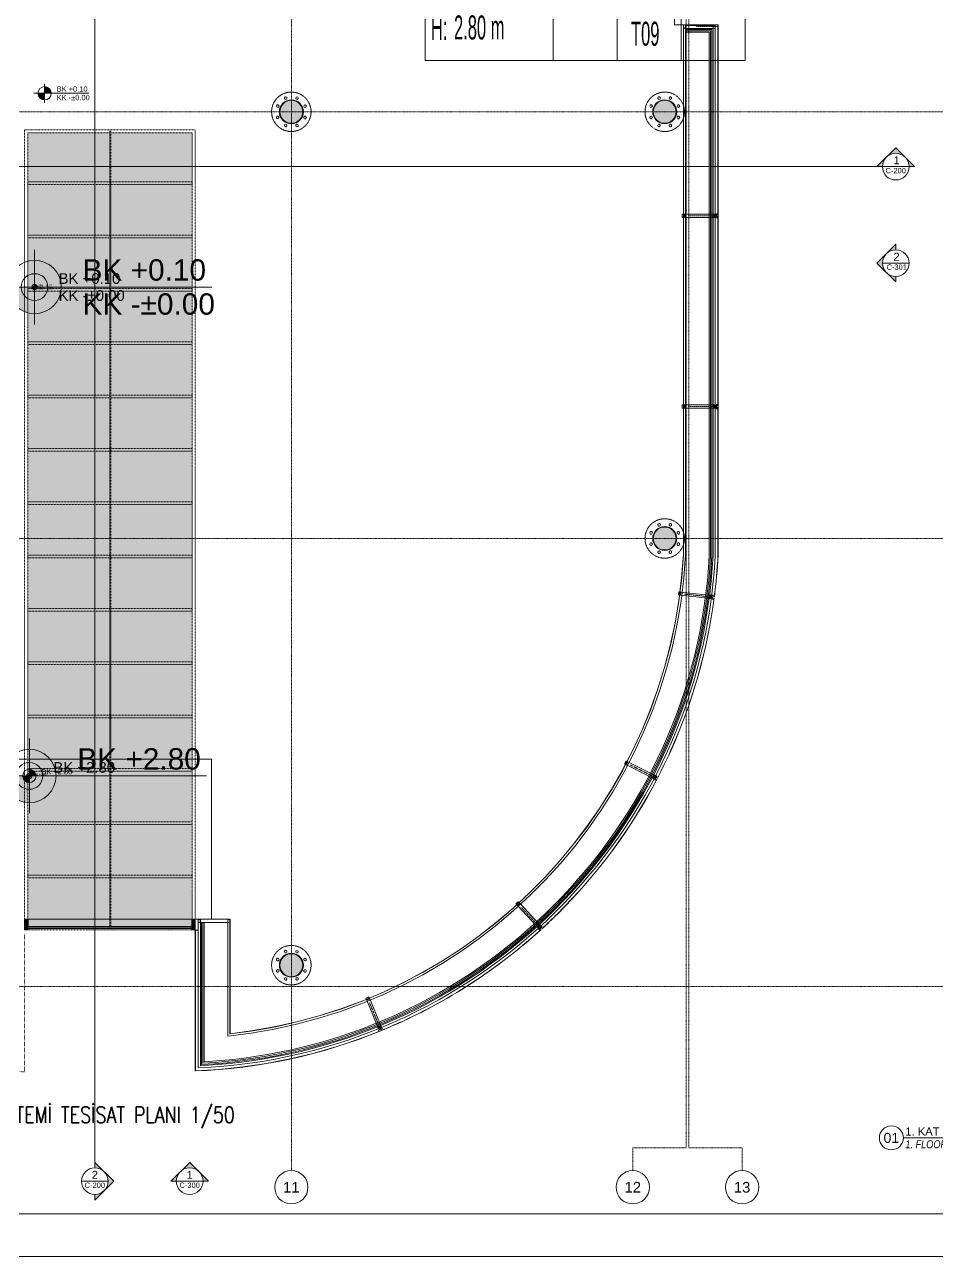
# Model space of a CAD drawing. Extents: x -9058 to 11890, y 0 to 6516.
# Drawn here: x 8615 to 10326, y 0 to 2309 of the extents above; entities that cross this region are included whole.
import ezdxf
from ezdxf.enums import TextEntityAlignment as Align

# ---------------------------------------------------------------- set-up
doc = ezdxf.new("R2010")
doc.units = 0
doc.header["$MEASUREMENT"] = 0
for name, pattern in [('DASHDOT', [1, 0.5, -0.25, 0, -0.25]), ('DOT2', [0.125, 0, -0.125]), ('HIDDEN', [0.375, 0.25, -0.125])]:
    doc.linetypes.add(name, pattern=pattern)
doc.layers.get('0').update_dxf_attribs({"color": 9, "lineweight": 9})
for name, color, linetype, lineweight in [('03S', 255, 'Continuous', 9), ('06C', 9, 'Continuous', 9), ('06D', 9, 'Continuous', 9), ('09', 9, 'Continuous', 9), ('10', 9, 'Continuous', 9), ('12', 9, 'Continuous', 9), ('14', 9, 'Continuous', 9), ('15', 9, 'Continuous', 9), ('20', 9, 'DOT2', 9), ('21', 9, 'Continuous', 9), ('21 @ 1 (1)', 9, 'Continuous', 9), ('21 @ 10 (1)', 9, 'Continuous', 9), ('21 @ 10 (2)', 9, 'Continuous', 9), ('21 @ 2 (1)', 9, 'Continuous', 9), ('21 @ 20', 9, 'Continuous', 9), ('21 @ 5 (1)', 9, 'Continuous', 9), ('21 @ 5 (2)', 9, 'Continuous', 9), ('21_mahal200', 9, 'Continuous', 9), ('21_mahal200 @ 1', 9, 'Continuous', 9), ('21_mahal200 @ 10 (1)', 9, 'Continuous', 9), ('21_mahal200 @ 10 (2)', 9, 'Continuous', 9), ('21_mahal200 @ 2', 9, 'Continuous', 9), ('21_mahal200 @ 20', 9, 'Continuous', 9), ('21_mahal200 @ 5 (1)', 9, 'Continuous', 9), ('21_mahal200 @ 5 (2)', 9, 'Continuous', 9), ('24', 9, 'DASHDOT', 9), ('30H-Mimari', 9, 'DOT2', 9), ('33', 9, 'BATTING', 9), ('40A', 9, 'Continuous', 9), ('E-YAZI', 7, 'Continuous', 30)]:
    doc.layers.add(name, color=color, linetype=linetype, lineweight=lineweight)
doc.styles.add('$0$Arial', font='arial.ttf', dxfattribs={"height": 2.5})
doc.styles.add('$1$Arial', font='arial.ttf', dxfattribs={"height": 2.5})
doc.styles.add('Arial', font='arial.ttf', dxfattribs={"height": 2.5})
doc.styles.add('E-YAZI', font='txttw.shx')
doc.styles.add('MuuM_TEXT-ITALIC', font='ARIALNI.TTF')
doc.styles.add('MuuM_TEXT-STANDART', font='ARIALN.TTF')
doc.linetypes.add('BATTING', pattern='A,0.0001,-0.1,[134,ltypeshp.shx,S=0.1,R=0,X=-0.1,Y=0],-0.2,[134,ltypeshp.shx,S=0.1,R=180,X=0.1,Y=0],-0.1', length=0.4001)

# ---------------------------------------------------------------- blocks, each defined once
blk = doc.blocks.new('p-prs-kolon-02')
h = blk.add_hatch(color=255)
h.dxf.hatch_style = 1
edge = h.paths.add_edge_path()
edge.add_arc((0, 0), 22.5, 0, 360)
for radius in [22.5, 21.5]:
    blk.add_circle((0, 0), radius)
at = {"layer": '20', "linetype": 'HIDDEN'}
for points in [[(-12.5, 27.5), (-9.9, 28.1), (-8.1, 26.3), (-8.8, 23.8), (-11.3, 23.1), (-13.1, 25), (-12.5, 27.5)], [(10.6, 28.2), (12.9, 26.9), (12.9, 24.3), (10.6, 23), (8.4, 24.3), (8.4, 26.9), (10.6, 28.2)], [(-28.2, 10.6), (-26.9, 12.9), (-24.3, 12.9), (-23, 10.6), (-24.3, 8.4), (-26.9, 8.4), (-28.2, 10.6)], [(27.5, 12.5), (28.1, 9.9), (26.3, 8.1), (23.8, 8.8), (23.1, 11.3), (25, 13.1), (27.5, 12.5)], [(-27.5, -12.5), (-28.1, -9.9), (-26.3, -8.1), (-23.8, -8.8), (-23.1, -11.3), (-25, -13.1), (-27.5, -12.5)], [(-10.6, -28.2), (-12.9, -26.9), (-12.9, -24.3), (-10.6, -23), (-8.4, -24.3), (-8.4, -26.9), (-10.6, -28.2)], [(28.2, -10.6), (26.9, -12.9), (24.3, -12.9), (23, -10.6), (24.3, -8.4), (26.9, -8.4), (28.2, -10.6)], [(12.5, -27.5), (9.9, -28.1), (8.1, -26.3), (8.8, -23.8), (11.3, -23.1), (13.1, -25), (12.5, -27.5)]]:
    blk.add_lwpolyline(points, dxfattribs=at)
blk.add_circle((0, 0), 37, dxfattribs=at)
blk = doc.blocks.new('$0$0_aks')
at = {"linetype": 'Continuous'}
blk.add_circle((0, 0), 3.12, dxfattribs=at)
at = {"style": '$1$Arial'}
blk.add_attdef('AKS', text='', height=2.5, dxfattribs=at).set_placement((0, 0), align=Align.MIDDLE_CENTER)
blk = doc.blocks.new('0_drawinglabel')
blk.add_lwpolyline([(3, 0), (46.46, 0)])
blk.add_circle((0, 0), 3)
at = {"style": 'Arial'}
blk.add_attdef('CIZIMNO', text='', height=2.5, dxfattribs=at).set_placement((0, 0), align=Align.MIDDLE)
blk.add_attdef('CIZIMADI', text='', height=2, dxfattribs=at).set_placement((3.5, 0), align=Align.BOTTOM_LEFT)
blk.add_attdef('OLCEK', text='', height=2, dxfattribs=at).set_placement((46.46, 0), align=Align.BOTTOM_RIGHT)
at = {"style": 'MuuM_TEXT-ITALIC'}
blk.add_attdef('DRAWINGNAME', text='', height=2, dxfattribs=at).set_placement((3.5, -0.59), align=Align.TOP_LEFT)
blk.add_attdef('SCALE', text='', height=2, dxfattribs=at).set_placement((46.46, -0.59), align=Align.TOP_RIGHT)
blk = doc.blocks.new('$0$0_exteriorelevation2')
h = blk.add_hatch(color=256)
edge = h.paths.add_edge_path()
edge.add_arc((0, 0), 5, 45, 90)
edge.add_line((0, 5), (0, 7.07))
edge.add_line((0, 7.07), (3.54, 3.54))
edge = h.paths.add_edge_path()
edge.add_line((0, -5), (0, -7.07))
edge.add_line((0, -7.07), (3.54, -3.54))
edge.add_arc((0, 0), 5, 270, 315, ccw=False)
h.paths.add_polyline_path([(3.79, 3.28), (7.07, 0), (3.54, -3.54), (3.77, -3.29), (3.92, -3.11), (4.03, -2.96), (4.19, -2.73), (4.41, -2.36), (4.51, -2.15), (4.59, -1.99), (4.66, -1.81), (4.75, -1.55), (4.83, -1.3), (4.89, -1.03), (4.93, -0.84), (4.97, -0.5), (5, -0.18), (5, 0.07), (4.99, 0.36), (4.96, 0.6), (4.91, 0.94), (4.86, 1.16), (4.82, 1.32), (4.77, 1.51), (4.69, 1.75), (4.58, 2), (4.47, 2.25), (4.36, 2.45), (4.26, 2.62), (4.13, 2.82), (3.97, 3.03), (3.84, 3.2), (3.69, 3.37), (3.55, 3.52)])
for points in [[(0, -7.07), (7.07, 0), (0, 7.07), (0, 5)], [(0, -7.07), (7.07, 0), (0, 7.07), (0, 5)], [(-5, 0), (5, 0)], [(0, -5), (0, -7.07)], [(0, -5), (0, -7.07)]]:
    blk.add_lwpolyline(points)
blk.add_circle((0, 0), 5)
at = {"style": '$0$Arial'}
blk.add_attdef('KESITADI', text='', height=3, dxfattribs=at).set_placement((0, 0), align=Align.BOTTOM_CENTER)
blk.add_attdef('PAFTAADI', text='', height=2, dxfattribs=at).set_placement((0, -0.5), align=Align.TOP_CENTER)
blk = doc.blocks.new('0a_elevationtarget-p')
h = blk.add_hatch(color=256)
h.paths.add_polyline_path([(2.5, 0, 0.414214), (0, 2.5), (0, 0)])
h.paths.add_polyline_path([(0, 0), (-2.5, 0, 0.414214), (0, -2.5)])
blk.add_line((0, -3.5), (0, 3.5))
blk.add_lwpolyline([(16.6, 0), (-4, 0)])
blk.add_circle((0, 0), 2.5)
at = {"layer": '40A'}
blk.add_lwpolyline([(-2.5, 0), (2.5, 0)], dxfattribs=at)
at = {"style": 'Arial'}
blk.add_attdef('BITMISKOT', text='', height=2, dxfattribs=at).set_placement((4.5, 0), align=Align.BOTTOM_LEFT)
blk.add_attdef('KABAKOT', text='', height=2, dxfattribs=at).set_placement((4.5, -0.59), align=Align.TOP_LEFT)
blk = doc.blocks.new('*U1278')
at = {"layer": '21 @ 1 (1)'}
ref = blk.add_blockref('0a_elevationtarget-p', (8623.9, 900.7), dxfattribs=at)
ref.add_attrib('BITMISKOT', 'BK +2.80', dxfattribs={"layer": '0', "height": 2, "style": 'Arial'}).set_placement((8628.4, 900.7), align=Align.BOTTOM_LEFT)
at = {"layer": '21 @ 10 (1)'}
ref = blk.add_blockref('0a_elevationtarget-p', (8623.9, 900.7), dxfattribs=dict(at, xscale=10, yscale=10, zscale=10))
ref.add_attrib('BITMISKOT', 'BK +2.80', dxfattribs={"layer": '0', "height": 20, "style": 'Arial'}).set_placement((8668.9, 900.7), align=Align.BOTTOM_LEFT)
at = {"layer": '21 @ 10 (2)'}
ref = blk.add_blockref('0a_elevationtarget-p', (8623.9, 900.7), dxfattribs=dict(at, xscale=10, yscale=10, zscale=10))
ref.add_attrib('BITMISKOT', 'BK +2.80', dxfattribs={"layer": '0', "height": 20, "style": 'Arial'}).set_placement((8668.9, 900.7), align=Align.BOTTOM_LEFT)
at = {"layer": '21 @ 2 (1)'}
ref = blk.add_blockref('0a_elevationtarget-p', (8623.9, 900.7), dxfattribs=dict(at, xscale=2, yscale=2, zscale=2))
ref.add_attrib('BITMISKOT', 'BK +2.80', dxfattribs={"layer": '0', "height": 4, "style": 'Arial'}).set_placement((8632.9, 900.7), align=Align.BOTTOM_LEFT)
at = {"layer": '21 @ 20'}
ref = blk.add_blockref('0a_elevationtarget-p', (8623.9, 900.7), dxfattribs=dict(at, xscale=20, yscale=20, zscale=20))
ref.add_attrib('BITMISKOT', 'BK +2.80', dxfattribs={"layer": '0', "height": 40, "style": 'Arial'}).set_placement((8713.9, 900.7), align=Align.BOTTOM_LEFT)
at = {"layer": '21 @ 5 (1)'}
ref = blk.add_blockref('0a_elevationtarget-p', (8623.9, 900.7), dxfattribs=dict(at, xscale=5, yscale=5, zscale=5))
ref.add_attrib('BITMISKOT', 'BK +2.80', dxfattribs={"layer": '0', "height": 10, "style": 'Arial'}).set_placement((8646.4, 900.7), align=Align.BOTTOM_LEFT)
at = {"layer": '21 @ 5 (2)'}
ref = blk.add_blockref('0a_elevationtarget-p', (8623.9, 900.7), dxfattribs=dict(at, xscale=5, yscale=5, zscale=5))
ref.add_attrib('BITMISKOT', 'BK +2.80', dxfattribs={"layer": '0', "height": 10, "style": 'Arial'}).set_placement((8646.4, 900.7), align=Align.BOTTOM_LEFT)
blk = doc.blocks.new('p-dog-profil_kapali')
at = {"layer": '03S'}
h = blk.add_hatch(color=256, dxfattribs=at)
h.dxf.hatch_style = 1
h.paths.add_polyline_path([(-3.2, 0), (3.2, 0), (3.2, -13.5), (2.2, -13.5), (2.2, -10.5), (1.5, -10.5), (0.5, -11.5), (0.5, -13.5), (1, -13.5), (1, -14.5), (3, -14.5), (3, -16.5), (1, -16.5), (1, -18.5), (1.8, -18.5), (1.8, -17.5), (3.2, -17.5), (3.2, -20), (-3.2, -20), (-3.2, -17.5), (-1.8, -17.5), (-1.8, -18.5), (-1, -18.5), (-1, -16.5), (-3, -16.5), (-3, -14.5), (-1, -14.5), (-1, -13.5), (-0.5, -13.5), (-0.5, -11.5), (-1.5, -10.5), (-2.3, -10.5), (-2.3, -13.5), (-3.2, -13.5)])
for p in [(3, -15.2), (3, -15.8)]:
    blk.add_point(p)
at = {"layer": '10'}
for points in [[(3.2, -10.5), (-3.2, -10.5), (-3.2, 0), (3.2, 0)], [(3.2, -20), (-3.2, -20), (-3.2, -18.5), (3.2, -18.5)], [(-1, -13.5), (1, -13.5), (1, -18.5), (-1, -18.5)]]:
    blk.add_lwpolyline(points, close=True, dxfattribs=at)
for points in [[(-3.3, -10.5), (-2.3, -10.5), (-2.3, -13.5), (-3.2, -13.5)], [(-3.2, -8), (-3.2, -8), (-1.8, -8), (-1.8, -10.5)], [(-3.2, -10.5), (-3.2, -10.5), (3.2, -10.5)], [(-3.2, -13.5), (-3.2, -10.5)], [(-3.2, -18.5), (-3.2, -17.5), (-1.8, -17.5), (-1.8, -18.5)], [(-1, -14.5), (-1, -14.5), (-3, -14.5), (-3, -16.5), (-1, -16.5)], [(1.8, -10), (-1.8, -10)], [(-0.5, -17.5), (-0.5, -17.5), (-0.5, -11.5), (-1.5, -10.5), (-1.5, -10.5)], [(1, -18.5), (1, -17.5), (-1, -17.5), (-1, -18.5)], [(1.5, -10.5), (1.5, -10.5), (0.5, -11.5), (0.5, -17.5)], [(1, -14.5), (1, -14.5), (3, -14.5), (3, -16.5), (1, -16.5)], [(3.2, -8), (3.2, -8), (1.8, -8), (1.8, -10.5)], [(1.8, -18.5), (1.8, -17.5), (3.2, -17.5), (3.2, -18.5)], [(3.2, -10.5), (2.2, -10.5), (2.2, -13.5), (3.2, -13.5), (3.2, -10.5)]]:
    blk.add_lwpolyline(points, dxfattribs=at)
blk = doc.blocks.new('PR')
at = {"layer": '10'}
blk.add_hatch(color=256, dxfattribs=at).paths.add_polyline_path([(9909.7, 1968.8), (9910.1, 1968.8), (9910.1, 1971.3), (9909.7, 1971.3)])
at = {"layer": '06D'}
for points in [[(9905.6, 1973.4), (9854.3, 1973.4)], [(9905.6, 1967.4), (9854.3, 1967.4)]]:
    blk.add_lwpolyline(points, dxfattribs=at)
at = {"layer": '10'}
for points in [[(9854.3, 1973.4), (9850.3, 1973.4), (9850.3, 1967.4), (9854.3, 1967.4), (9854.3, 1973.4)], [(9854.3, 1973.4), (9850.3, 1973.4), (9850.3, 1967.4), (9854.3, 1967.4), (9854.3, 1973.4)], [(9909.6, 1973.4), (9905.6, 1973.4), (9905.6, 1967.4), (9909.6, 1967.4), (9909.6, 1973.4)], [(9909.6, 1973.4), (9905.6, 1973.4), (9905.6, 1967.4), (9909.6, 1967.4), (9909.6, 1973.4)], [(9907.8, 1967.1), (9909.8, 1967.1), (9909.8, 1973.6), (9911.7, 1973.6)], [(9911.7, 1967.1), (9909.8, 1967.1), (9909.8, 1973.6), (9907.8, 1973.6)], [(9913.9, 1973.3), (9910.2, 1973.3), (9910.2, 1967.4), (9913.9, 1967.4)], [(9913.9, 1967.4), (9910.2, 1967.4), (9910.2, 1973.3), (9913.9, 1973.3)], [(9914.9, 1974.7), (9914.9, 1971.3), (9912.3, 1971.3), (9912.3, 1971.1), (9915.1, 1971.1), (9915.1, 1974.7)], [(9915.1, 1965.8), (9915.1, 1969.7), (9912.3, 1969.7), (9912.3, 1969.5), (9914.9, 1969.5), (9914.9, 1965.8)]]:
    blk.add_lwpolyline(points, dxfattribs=at)
for points in [[(9854.1, 1973.2), (9850.5, 1973.2), (9850.5, 1967.6), (9854.1, 1967.6)], [(9854.1, 1973.2), (9850.5, 1973.2), (9850.5, 1967.6), (9854.1, 1967.6)], [(9909.4, 1973.2), (9905.8, 1973.2), (9905.8, 1967.6), (9909.4, 1967.6)], [(9909.4, 1973.2), (9905.8, 1973.2), (9905.8, 1967.6), (9909.4, 1967.6)], [(9909.7, 1968.8), (9910.1, 1968.8), (9910.1, 1971.3), (9909.7, 1971.3)]]:
    blk.add_lwpolyline(points, close=True, dxfattribs=at)
at = {"layer": '20', "linetype": 'HIDDEN', "ltscale": 2}
blk.add_lwpolyline([(9915.1, 1970.4), (9861.3, 1970.4)], dxfattribs=at)
blk = doc.blocks.new('0_exteriorelevation1')
h = blk.add_hatch(color=256)
h.paths.add_polyline_path([(7.07, 0), (0, 7.07), (-7.07, 0)])
h.paths.add_polyline_path([(5, 0, 1), (-5, 0)], flags=17)
blk.add_lwpolyline([(7.07, 0), (0, 7.07), (-7.07, 0), (7.07, 0)])
blk.add_lwpolyline([(7.07, 0), (0, 7.07), (-7.07, 0), (7.07, 0)])
blk.add_circle((0, 0), 5)
at = {"style": 'Arial'}
blk.add_attdef('KESITADI', text='', height=3, dxfattribs=at).set_placement((0, 0), align=Align.BOTTOM_CENTER)
blk.add_attdef('PAFTAADI', text='', height=2, dxfattribs=at).set_placement((0, -0.5), align=Align.TOP_CENTER)
blk = doc.blocks.new('0_exteriorelevation2')
h = blk.add_hatch(color=256)
edge = h.paths.add_edge_path()
edge.add_arc((0, 0), 5, 45, 90)
edge.add_line((0, 5), (0, 7.07))
edge.add_line((0, 7.07), (3.54, 3.54))
edge = h.paths.add_edge_path()
edge.add_line((0, -5), (0, -7.07))
edge.add_line((0, -7.07), (3.54, -3.54))
edge.add_arc((0, 0), 5, 270, 315, ccw=False)
h.paths.add_polyline_path([(3.79, 3.28), (7.07, 0), (3.54, -3.54), (3.77, -3.29), (3.92, -3.11), (4.03, -2.96), (4.19, -2.73), (4.41, -2.36), (4.51, -2.15), (4.59, -1.99), (4.66, -1.81), (4.75, -1.55), (4.83, -1.3), (4.89, -1.03), (4.93, -0.84), (4.97, -0.5), (5, -0.18), (5, 0.07), (4.99, 0.36), (4.96, 0.6), (4.91, 0.94), (4.86, 1.16), (4.82, 1.32), (4.77, 1.51), (4.69, 1.75), (4.58, 2), (4.47, 2.25), (4.36, 2.45), (4.26, 2.62), (4.13, 2.82), (3.97, 3.03), (3.84, 3.2), (3.69, 3.37), (3.55, 3.52)])
for points in [[(0, -7.07), (7.07, 0), (0, 7.07), (0, 5)], [(0, -7.07), (7.07, 0), (0, 7.07), (0, 5)], [(-5, 0), (5, 0)], [(0, -5), (0, -7.07)], [(0, -5), (0, -7.07)]]:
    blk.add_lwpolyline(points)
blk.add_circle((0, 0), 5)
at = {"style": 'Arial'}
blk.add_attdef('KESITADI', text='', height=3, dxfattribs=at).set_placement((0, 0), align=Align.BOTTOM_CENTER)
blk.add_attdef('PAFTAADI', text='', height=2, dxfattribs=at).set_placement((0, -0.5), align=Align.TOP_CENTER)
blk = doc.blocks.new('*U1280')
at = {"layer": '21 @ 1 (1)'}
blk.add_blockref('0a_elevationtarget-p', (8633.7, 1817.3), dxfattribs=at).add_auto_attribs({'BITMISKOT': 'BK +0.10', 'KABAKOT': 'KK -%%p0.00'})
at = {"layer": '21 @ 10 (1)', "xscale": 10, "yscale": 10, "zscale": 10}
blk.add_blockref('0a_elevationtarget-p', (8633.7, 1817.3), dxfattribs=at).add_auto_attribs({'BITMISKOT': 'BK +0.10', 'KABAKOT': 'KK -%%p0.00'})
at = {"layer": '21 @ 10 (2)', "xscale": 10, "yscale": 10, "zscale": 10}
blk.add_blockref('0a_elevationtarget-p', (8633.7, 1817.3), dxfattribs=at).add_auto_attribs({'BITMISKOT': 'BK +0.10', 'KABAKOT': 'KK -%%p0.00'})
at = {"layer": '21 @ 2 (1)', "xscale": 2, "yscale": 2, "zscale": 2}
blk.add_blockref('0a_elevationtarget-p', (8633.7, 1817.3), dxfattribs=at).add_auto_attribs({'BITMISKOT': 'BK +0.10', 'KABAKOT': 'KK -%%p0.00'})
at = {"layer": '21 @ 20', "xscale": 20, "yscale": 20, "zscale": 20}
blk.add_blockref('0a_elevationtarget-p', (8633.7, 1817.3), dxfattribs=at).add_auto_attribs({'BITMISKOT': 'BK +0.10', 'KABAKOT': 'KK -%%p0.00'})
at = {"layer": '21 @ 5 (1)', "xscale": 5, "yscale": 5, "zscale": 5}
blk.add_blockref('0a_elevationtarget-p', (8652.6, 2180.6), dxfattribs=at).add_auto_attribs({'BITMISKOT': 'BK +0.10', 'KABAKOT': 'KK -%%p0.00'})
at = {"layer": '21 @ 5 (2)', "xscale": 5, "yscale": 5, "zscale": 5}
blk.add_blockref('0a_elevationtarget-p', (8652.6, 2180.6), dxfattribs=at).add_auto_attribs({'BITMISKOT': 'BK +0.10', 'KABAKOT': 'KK -%%p0.00'})
blk = doc.blocks.new('0_buildingsection')
h = blk.add_hatch(color=256)
h.paths.add_polyline_path([(7.07, 0), (0, 7.07), (-7.07, 0)])
h.paths.add_polyline_path([(5, 0, 1), (-5, 0)], flags=16)
for points in [[(7.07, 0), (0, 7.07), (-7.07, 0), (25, 0)], [(7.07, 0), (0, 7.07), (-7.07, 0), (7.07, 0)]]:
    blk.add_lwpolyline(points)
blk.add_circle((0, 0), 5)
at = {"style": 'Arial'}
blk.add_attdef('KESITADI', text='', height=3, dxfattribs=at).set_placement((0, 0), align=Align.BOTTOM_CENTER)
blk.add_attdef('PAFTAADI', text='', height=2, dxfattribs=at).set_placement((0, -0.5), align=Align.TOP_CENTER)
blk = doc.blocks.new('p-cam ısıklık')
at = {"layer": '09'}
h = blk.add_hatch(dxfattribs=at)
h.set_pattern_fill('DOTS', color=256, scale=5)
h.set_pattern_definition([(0, (-3005.0576, -612.123), (3.96875, 7.9375), [0, -7.9375])])
h.paths.add_polyline_path([(-6, 6), (-6, 1494), (-314, 1494), (-314, 6)])
for points in [[(-320, 0), (-320, 1500), (0, 1500), (0, 0)], [(-314, 6), (-314, 1494), (-6, 1494), (-6, 6)], [(-6, 1397.5), (-314, 1397.5), (-314, 1402.5), (-6, 1402.5)], [(-6, 1297.5), (-314, 1297.5), (-314, 1302.5), (-6, 1302.5)], [(-6, 1197.5), (-314, 1197.5), (-314, 1202.5), (-6, 1202.5)], [(-6, 1097.5), (-314, 1097.5), (-314, 1102.5), (-6, 1102.5)], [(-6, 997.5), (-314, 997.5), (-314, 1002.5), (-6, 1002.5)], [(-6, 897.5), (-314, 897.5), (-314, 902.5), (-6, 902.5)], [(-6, 797.5), (-314, 797.5), (-314, 802.5), (-6, 802.5)], [(-6, 697.5), (-314, 697.5), (-314, 702.5), (-6, 702.5)], [(-6, 597.5), (-314, 597.5), (-314, 602.5), (-6, 602.5)], [(-6, 497.5), (-314, 497.5), (-314, 502.5), (-6, 502.5)], [(-6, 397.5), (-314, 397.5), (-314, 402.5), (-6, 402.5)], [(-6, 297.5), (-314, 297.5), (-314, 302.5), (-6, 302.5)], [(-6, 197.5), (-314, 197.5), (-314, 202.5), (-6, 202.5)], [(-6, 97.5), (-314, 97.5), (-314, 102.5), (-6, 102.5)]]:
    blk.add_lwpolyline(points, close=True)
for points in [[(-160.1, 6), (-160.3, 1498.5)], [(-158.1, 6), (-158.3, 1498.5)]]:
    blk.add_lwpolyline(points)
blk = doc.blocks.new('0a_roomno2')
blk.add_lwpolyline([(30, -16), (0, -16), (0, 0), (30, 0)], close=True)
for points in [[(0, 0), (30, 0)], [(0, -5), (30, -5)], [(12, -5), (12, -16)], [(18, -5), (18, -16)], [(24, -5), (24, -16)], [(12, -10.5), (0, -10.5)]]:
    blk.add_lwpolyline(points)
at = {"layer": '40A'}
blk.add_lwpolyline([(0, 0), (30, 0)], dxfattribs=at)
at = {"style": 'MuuM_TEXT-STANDART', "width": 0.6}
blk.add_text('H:', height=2.25, dxfattribs=at).set_placement((0.53, -12.96), align=Align.MIDDLE_LEFT)
at = {"style": 'Arial'}
blk.add_attdef('ODANO', (0, 1.51), '', height=3, dxfattribs=at)
blk.add_attdef('MEKANADI', text='', height=3, dxfattribs=at).set_placement((0.53, -4.75), align=Align.BOTTOM_LEFT)
at = {"style": 'MuuM_TEXT-STANDART'}
blk.add_attdef('M2', text='', height=2.25, dxfattribs=at).set_placement((1.32, -7.8), align=Align.MIDDLE_LEFT)
at = {"style": 'MuuM_TEXT-STANDART', "width": 0.6}
for tag, p in [('YER01', (15, -7)), ('TAVAN01', (20.63, -7)), ('DUVAR01', (26.25, -7)), ('YER02', (15, -10.38)), ('TAVAN02', (20.63, -10.38)), ('DUVAR02', (26.25, -10.38)), ('YER03', (15, -13.75)), ('TAVAN03', (20.63, -13.75)), ('DUVAR03', (26.25, -13.75))]:
    blk.add_attdef(tag, text='', height=2.25, dxfattribs=at).set_placement(p, align=Align.MIDDLE_CENTER)
blk.add_attdef('TEMIZTAVANYUKSEKLIGI', text='', height=2.25, dxfattribs=at).set_placement((2.7, -13.16), align=Align.MIDDLE_LEFT)
blk = doc.blocks.new('*U1289')
at = {"layer": '21_mahal200 @ 1'}
ref = blk.add_blockref('0a_roomno2', (9366, 2562.2), dxfattribs=at)
ref.add_attrib('ODANO', ' PRS-1K-09', (9366, 2564), dxfattribs={"layer": '0', "height": 3, "style": 'Arial'})
ref.add_attrib('MEKANADI', 'SAT.MÜD.ODASI', dxfattribs={"layer": '0', "height": 3, "style": 'Arial', "width": 0.8}).set_placement((9366.5, 2557.7), align=Align.BOTTOM_LEFT)
ref.add_attrib('M2', '##### m2', dxfattribs={"layer": '0', "height": 2.25, "style": 'MuuM_TEXT-STANDART', "width": 0.6}).set_placement((9366.5, 2554.9), align=Align.MIDDLE_LEFT)
ref.add_attrib('TEMIZTAVANYUKSEKLIGI', '2.80 m', dxfattribs={"layer": '0', "height": 2.25, "style": 'MuuM_TEXT-STANDART', "width": 0.6}).set_placement((9368.7, 2549.3), align=Align.MIDDLE_LEFT)
ref.add_attrib('YER01', 'Y25', dxfattribs={"layer": '0', "height": 2.25, "style": 'MuuM_TEXT-STANDART', "width": 0.6}).set_placement((9381, 2555.5), align=Align.MIDDLE_CENTER)
ref.add_attrib('TAVAN01', 'T05', dxfattribs={"layer": '0', "height": 2.25, "style": 'MuuM_TEXT-STANDART', "width": 0.6}).set_placement((9386.6, 2555.5), align=Align.MIDDLE_CENTER)
ref.add_attrib('DUVAR01', 'D07', dxfattribs={"layer": '0', "height": 2.25, "style": 'MuuM_TEXT-STANDART', "width": 0.6}).set_placement((9392.2, 2555.5), align=Align.MIDDLE_CENTER)
ref.add_attrib('TAVAN02', 'T07', dxfattribs={"layer": '0', "height": 2.25, "style": 'MuuM_TEXT-STANDART', "width": 0.6}).set_placement((9386.6, 2552.1), align=Align.MIDDLE_CENTER)
ref.add_attrib('TAVAN03', 'T09', dxfattribs={"layer": '0', "height": 2.25, "style": 'MuuM_TEXT-STANDART', "width": 0.6}).set_placement((9386.6, 2548.7), align=Align.MIDDLE_CENTER)
at = {"layer": '21_mahal200 @ 10 (1)'}
ref = blk.add_blockref('0a_roomno2', (9366, 2562.2), dxfattribs=dict(at, xscale=10, yscale=10, zscale=10))
ref.add_attrib('ODANO', ' PRS-1K-09', (9366, 2579.8), dxfattribs={"layer": '0', "height": 30, "style": 'Arial'})
ref.add_attrib('MEKANADI', 'SAT.MÜD.ODASI', dxfattribs={"layer": '0', "height": 30, "style": 'Arial', "width": 0.8}).set_placement((9371.2, 2517.2), align=Align.BOTTOM_LEFT)
ref.add_attrib('M2', '##### m2', dxfattribs={"layer": '0', "height": 22.5, "style": 'MuuM_TEXT-STANDART', "width": 0.6}).set_placement((9371.2, 2489.1), align=Align.MIDDLE_LEFT)
ref.add_attrib('TEMIZTAVANYUKSEKLIGI', '2.80 m', dxfattribs={"layer": '0', "height": 22.5, "style": 'MuuM_TEXT-STANDART', "width": 0.6}).set_placement((9393, 2433.1), align=Align.MIDDLE_LEFT)
ref.add_attrib('YER01', 'Y25', dxfattribs={"layer": '0', "height": 22.5, "style": 'MuuM_TEXT-STANDART', "width": 0.6}).set_placement((9516, 2494.7), align=Align.MIDDLE_CENTER)
ref.add_attrib('TAVAN01', 'T05', dxfattribs={"layer": '0', "height": 22.5, "style": 'MuuM_TEXT-STANDART', "width": 0.6}).set_placement((9572.2, 2494.7), align=Align.MIDDLE_CENTER)
ref.add_attrib('DUVAR01', 'D07', dxfattribs={"layer": '0', "height": 22.5, "style": 'MuuM_TEXT-STANDART', "width": 0.6}).set_placement((9628.5, 2494.7), align=Align.MIDDLE_CENTER)
ref.add_attrib('TAVAN02', 'T07', dxfattribs={"layer": '0', "height": 22.5, "style": 'MuuM_TEXT-STANDART', "width": 0.6}).set_placement((9572.2, 2461), align=Align.MIDDLE_CENTER)
ref.add_attrib('TAVAN03', 'T09', dxfattribs={"layer": '0', "height": 22.5, "style": 'MuuM_TEXT-STANDART', "width": 0.6}).set_placement((9572.2, 2427.2), align=Align.MIDDLE_CENTER)
at = {"layer": '21_mahal200 @ 10 (2)'}
ref = blk.add_blockref('0a_roomno2', (9366, 2562.2), dxfattribs=dict(at, xscale=10, yscale=10, zscale=10))
ref.add_attrib('ODANO', ' PRS-1K-09', (9366, 2579.8), dxfattribs={"layer": '0', "height": 30, "style": 'Arial'})
ref.add_attrib('MEKANADI', 'SAT.MÜD.ODASI', dxfattribs={"layer": '0', "height": 30, "style": 'Arial', "width": 0.8}).set_placement((9371.2, 2517.2), align=Align.BOTTOM_LEFT)
ref.add_attrib('M2', '##### m2', dxfattribs={"layer": '0', "height": 22.5, "style": 'MuuM_TEXT-STANDART', "width": 0.6}).set_placement((9371.2, 2489.1), align=Align.MIDDLE_LEFT)
ref.add_attrib('TEMIZTAVANYUKSEKLIGI', '2.80 m', dxfattribs={"layer": '0', "height": 22.5, "style": 'MuuM_TEXT-STANDART', "width": 0.6}).set_placement((9393, 2433.1), align=Align.MIDDLE_LEFT)
ref.add_attrib('YER01', 'Y25', dxfattribs={"layer": '0', "height": 22.5, "style": 'MuuM_TEXT-STANDART', "width": 0.6}).set_placement((9516, 2494.7), align=Align.MIDDLE_CENTER)
ref.add_attrib('TAVAN01', 'T05', dxfattribs={"layer": '0', "height": 22.5, "style": 'MuuM_TEXT-STANDART', "width": 0.6}).set_placement((9572.2, 2494.7), align=Align.MIDDLE_CENTER)
ref.add_attrib('DUVAR01', 'D07', dxfattribs={"layer": '0', "height": 22.5, "style": 'MuuM_TEXT-STANDART', "width": 0.6}).set_placement((9628.5, 2494.7), align=Align.MIDDLE_CENTER)
ref.add_attrib('TAVAN02', 'T07', dxfattribs={"layer": '0', "height": 22.5, "style": 'MuuM_TEXT-STANDART', "width": 0.6}).set_placement((9572.2, 2461), align=Align.MIDDLE_CENTER)
ref.add_attrib('TAVAN03', 'T09', dxfattribs={"layer": '0', "height": 22.5, "style": 'MuuM_TEXT-STANDART', "width": 0.6}).set_placement((9572.2, 2427.2), align=Align.MIDDLE_CENTER)
at = {"layer": '21_mahal200 @ 2'}
ref = blk.add_blockref('0a_roomno2', (9366, 2562.2), dxfattribs=dict(at, xscale=2, yscale=2, zscale=2))
ref.add_attrib('ODANO', ' PRS-1K-09', (9366, 2565.7), dxfattribs={"layer": '0', "height": 6, "style": 'Arial'})
ref.add_attrib('MEKANADI', 'SAT.MÜD.ODASI', dxfattribs={"layer": '0', "height": 6, "style": 'Arial', "width": 0.8}).set_placement((9367, 2553.2), align=Align.BOTTOM_LEFT)
ref.add_attrib('M2', '##### m2', dxfattribs={"layer": '0', "height": 4.5, "style": 'MuuM_TEXT-STANDART', "width": 0.6}).set_placement((9367, 2547.6), align=Align.MIDDLE_LEFT)
ref.add_attrib('TEMIZTAVANYUKSEKLIGI', '2.80 m', dxfattribs={"layer": '0', "height": 4.5, "style": 'MuuM_TEXT-STANDART', "width": 0.6}).set_placement((9371.4, 2536.4), align=Align.MIDDLE_LEFT)
ref.add_attrib('YER01', 'Y25', dxfattribs={"layer": '0', "height": 4.5, "style": 'MuuM_TEXT-STANDART', "width": 0.6}).set_placement((9396, 2548.7), align=Align.MIDDLE_CENTER)
ref.add_attrib('TAVAN01', 'T05', dxfattribs={"layer": '0', "height": 4.5, "style": 'MuuM_TEXT-STANDART', "width": 0.6}).set_placement((9407.2, 2548.7), align=Align.MIDDLE_CENTER)
ref.add_attrib('DUVAR01', 'D07', dxfattribs={"layer": '0', "height": 4.5, "style": 'MuuM_TEXT-STANDART', "width": 0.6}).set_placement((9418.5, 2548.7), align=Align.MIDDLE_CENTER)
ref.add_attrib('TAVAN02', 'T07', dxfattribs={"layer": '0', "height": 4.5, "style": 'MuuM_TEXT-STANDART', "width": 0.6}).set_placement((9407.2, 2542), align=Align.MIDDLE_CENTER)
ref.add_attrib('TAVAN03', 'T09', dxfattribs={"layer": '0', "height": 4.5, "style": 'MuuM_TEXT-STANDART', "width": 0.6}).set_placement((9407.2, 2535.2), align=Align.MIDDLE_CENTER)
at = {"layer": '21_mahal200 @ 20'}
ref = blk.add_blockref('0a_roomno2', (9366, 2562.2), dxfattribs=dict(at, xscale=20, yscale=20, zscale=20))
ref.add_attrib('ODANO', ' PRS-1K-09', (9366, 2597.3), dxfattribs={"layer": '0', "height": 60, "style": 'Arial'})
ref.add_attrib('MEKANADI', 'SAT.MÜD.ODASI', dxfattribs={"layer": '0', "height": 60, "style": 'Arial', "width": 0.8}).set_placement((9376.5, 2472.2), align=Align.BOTTOM_LEFT)
ref.add_attrib('M2', '##### m2', dxfattribs={"layer": '0', "height": 45, "style": 'MuuM_TEXT-STANDART', "width": 0.6}).set_placement((9376.5, 2416), align=Align.MIDDLE_LEFT)
ref.add_attrib('TEMIZTAVANYUKSEKLIGI', '2.80 m', dxfattribs={"layer": '0', "height": 45, "style": 'MuuM_TEXT-STANDART', "width": 0.6}).set_placement((9420, 2304), align=Align.MIDDLE_LEFT)
ref.add_attrib('YER01', 'Y25', dxfattribs={"layer": '0', "height": 45, "style": 'MuuM_TEXT-STANDART', "width": 0.6}).set_placement((9666, 2427.2), align=Align.MIDDLE_CENTER)
ref.add_attrib('TAVAN01', 'T05', dxfattribs={"layer": '0', "height": 45, "style": 'MuuM_TEXT-STANDART', "width": 0.6}).set_placement((9778.5, 2427.2), align=Align.MIDDLE_CENTER)
ref.add_attrib('DUVAR01', 'D07', dxfattribs={"layer": '0', "height": 45, "style": 'MuuM_TEXT-STANDART', "width": 0.6}).set_placement((9891, 2427.2), align=Align.MIDDLE_CENTER)
ref.add_attrib('TAVAN02', 'T07', dxfattribs={"layer": '0', "height": 45, "style": 'MuuM_TEXT-STANDART', "width": 0.6}).set_placement((9778.5, 2359.7), align=Align.MIDDLE_CENTER)
ref.add_attrib('TAVAN03', 'T09', dxfattribs={"layer": '0', "height": 45, "style": 'MuuM_TEXT-STANDART', "width": 0.6}).set_placement((9778.5, 2292.2), align=Align.MIDDLE_CENTER)
at = {"layer": '21_mahal200 @ 5 (1)'}
ref = blk.add_blockref('0a_roomno2', (9366, 2562.2), dxfattribs=dict(at, xscale=5, yscale=5, zscale=5))
ref.add_attrib('ODANO', ' PRS-1K-09', (9366, 2571), dxfattribs={"layer": '0', "height": 15, "style": 'Arial'})
ref.add_attrib('MEKANADI', 'SAT.MÜD.ODASI', dxfattribs={"layer": '0', "height": 15, "style": 'Arial', "width": 0.8}).set_placement((9368.6, 2539.7), align=Align.BOTTOM_LEFT)
ref.add_attrib('M2', '##### m2', dxfattribs={"layer": '0', "height": 11.25, "style": 'MuuM_TEXT-STANDART', "width": 0.6}).set_placement((9368.6, 2525.6), align=Align.MIDDLE_LEFT)
ref.add_attrib('TEMIZTAVANYUKSEKLIGI', '2.80 m', dxfattribs={"layer": '0', "height": 11.25, "style": 'MuuM_TEXT-STANDART', "width": 0.6}).set_placement((9379.5, 2497.6), align=Align.MIDDLE_LEFT)
ref.add_attrib('YER01', 'Y25', dxfattribs={"layer": '0', "height": 11.25, "style": 'MuuM_TEXT-STANDART', "width": 0.6}).set_placement((9441, 2528.5), align=Align.MIDDLE_CENTER)
ref.add_attrib('TAVAN01', 'T05', dxfattribs={"layer": '0', "height": 11.25, "style": 'MuuM_TEXT-STANDART', "width": 0.6}).set_placement((9469.1, 2528.5), align=Align.MIDDLE_CENTER)
ref.add_attrib('DUVAR01', 'D07', dxfattribs={"layer": '0', "height": 11.25, "style": 'MuuM_TEXT-STANDART', "width": 0.6}).set_placement((9497.2, 2528.5), align=Align.MIDDLE_CENTER)
ref.add_attrib('TAVAN02', 'T07', dxfattribs={"layer": '0', "height": 11.25, "style": 'MuuM_TEXT-STANDART', "width": 0.6}).set_placement((9469.1, 2511.6), align=Align.MIDDLE_CENTER)
ref.add_attrib('TAVAN03', 'T09', dxfattribs={"layer": '0', "height": 11.25, "style": 'MuuM_TEXT-STANDART', "width": 0.6}).set_placement((9469.1, 2494.7), align=Align.MIDDLE_CENTER)
at = {"layer": '21_mahal200 @ 5 (2)'}
ref = blk.add_blockref('0a_roomno2', (9366, 2562.2), dxfattribs=dict(at, xscale=5, yscale=5, zscale=5))
ref.add_attrib('ODANO', ' PRS-1K-09', (9366, 2571), dxfattribs={"layer": '0', "height": 15, "style": 'Arial'})
ref.add_attrib('MEKANADI', 'SAT.MÜD.ODASI', dxfattribs={"layer": '0', "height": 15, "style": 'Arial', "width": 0.8}).set_placement((9368.6, 2539.7), align=Align.BOTTOM_LEFT)
ref.add_attrib('M2', '##### m2', dxfattribs={"layer": '0', "height": 11.25, "style": 'MuuM_TEXT-STANDART', "width": 0.6}).set_placement((9368.6, 2525.6), align=Align.MIDDLE_LEFT)
ref.add_attrib('TEMIZTAVANYUKSEKLIGI', '2.80 m', dxfattribs={"layer": '0', "height": 11.25, "style": 'MuuM_TEXT-STANDART', "width": 0.6}).set_placement((9379.5, 2497.6), align=Align.MIDDLE_LEFT)
ref.add_attrib('YER01', 'Y25', dxfattribs={"layer": '0', "height": 11.25, "style": 'MuuM_TEXT-STANDART', "width": 0.6}).set_placement((9441, 2528.5), align=Align.MIDDLE_CENTER)
ref.add_attrib('TAVAN01', 'T05', dxfattribs={"layer": '0', "height": 11.25, "style": 'MuuM_TEXT-STANDART', "width": 0.6}).set_placement((9469.1, 2528.5), align=Align.MIDDLE_CENTER)
ref.add_attrib('DUVAR01', 'D07', dxfattribs={"layer": '0', "height": 11.25, "style": 'MuuM_TEXT-STANDART', "width": 0.6}).set_placement((9497.2, 2528.5), align=Align.MIDDLE_CENTER)
ref.add_attrib('TAVAN02', 'T07', dxfattribs={"layer": '0', "height": 11.25, "style": 'MuuM_TEXT-STANDART', "width": 0.6}).set_placement((9469.1, 2511.6), align=Align.MIDDLE_CENTER)
ref.add_attrib('TAVAN03', 'T09', dxfattribs={"layer": '0', "height": 11.25, "style": 'MuuM_TEXT-STANDART', "width": 0.6}).set_placement((9469.1, 2494.7), align=Align.MIDDLE_CENTER)

msp = doc.modelspace()

# ---------------------------------------------------------------- hatches: boundary and pattern name
at = {"layer": '10'}
msp.add_hatch(color=256, dxfattribs=at).paths.add_polyline_path([(8934.85, 630.52), (8934.4, 630.52), (8934.4, 628.01), (8934.85, 628.01)])

# ---------------------------------------------------------------- linework, layer by layer
msp.add_line((8935.06, 631.92), (8935.06, 632.12))
at = {"layer": '06C'}
msp.add_lwpolyline([(8928.56, 632.12), (8621.06, 632.12)], dxfattribs=at)
at = {"layer": '06D'}
for p, q in [((9854.26, 1315.86), (9854.26, 2302.82)), ((9905.64, 1314.3), (9905.64, 2301.89)), ((9909.65, 1314.28), (9909.65, 2301.89)), ((8934.87, 625.92), (8935.05, 625.92)), ((8995.85, 625.92), (8944.47, 625.92))]:
    msp.add_line(p, q, dxfattribs=at)
for points in [[(9905.83, 2307.89), (9854.26, 2307.89)], [(9905.83, 2301.89), (9854.26, 2301.89)], [(8965.06, 632.12), (8965.06, 932.12), (8585.06, 932.12), (8585.06, 632.12)]]:
    msp.add_lwpolyline(points, dxfattribs=at)
for points in [[(8940.47, 625.92), (8940.56, 353.25, 0.3865428), (9909.65, 1314.28)], [(8944.47, 625.92), (8944.55, 357.44, 0.3853043), (9905.64, 1314.3)], [(8995.85, 631.92), (8995.92, 412.85, 0.3688386), (9854.26, 1315.64, 0.3688386)]]:
    msp.add_lwpolyline(points, format="xyb", dxfattribs=at)
at = {"layer": '10'}
for p, q in [((9850.06, 1315.86), (9850.06, 2309.12)), ((8934.85, 630.52), (8934.4, 630.52)), ((8934.4, 630.52), (8934.4, 628.01)), ((8934.4, 628.01), (8934.85, 628.01)), ((8934.85, 628.01), (8934.85, 630.52)), ((8935.06, 632.12), (9000.06, 632.12)), ((8935.06, 631.92), (8935.06, 625.92)), ((8944.47, 631.92), (8940.47, 631.92)), ((8944.27, 631.72), (8940.67, 631.72)), ((8940.67, 631.72), (8940.67, 626.12)), ((8940.67, 626.12), (8944.27, 626.12)), ((8944.27, 626.12), (8944.27, 631.72)), ((8999.85, 631.92), (8995.85, 631.92)), ((8995.85, 631.92), (8995.85, 625.92)), ((8995.85, 625.92), (8999.85, 625.92)), ((8999.65, 631.72), (8996.05, 631.72)), ((8996.05, 631.72), (8996.05, 626.12)), ((8996.05, 626.12), (8999.65, 626.12)), ((8999.65, 626.12), (8999.65, 631.72)), ((8999.85, 625.92), (8999.85, 631.92))]:
    msp.add_line(p, q, dxfattribs=at)
at = {"layer": '10', "linetype": 'Continuous'}
for p, q in [((9850.26, 1315.86), (9850.26, 2309.12)), ((8935.06, 631.92), (8995.85, 631.92)), ((8940.47, 611.55), (8935.06, 611.55)), ((8940.47, 611.35), (8935.26, 611.35))]:
    msp.add_line(p, q, dxfattribs=at)
at = {"layer": '10'}
for points in [[(9854.26, 2309.12), (9850.26, 2309.12), (9850.26, 2302.82), (9854.26, 2302.82), (9854.26, 2309.12)], [(9914.86, 1951.89), (9914.86, 2308.92), (9855.06, 2308.92), (9855.06, 2309.12), (9915.06, 2309.12), (9915.06, 1951.69)], [(9915.06, 1951.69), (9915.06, 2309.12), (9875.06, 2309.12)], [(9914.86, 1951.89), (9914.86, 2308.92), (9875.06, 2308.92)], [(9909.65, 2301.89), (9905.65, 2301.89), (9905.65, 2307.89), (9909.65, 2307.89), (9909.65, 2301.89)], [(9914.86, 1594.15), (9914.86, 1872.09), (9914.86, 1950.07)], [(9914.86, 1594.15), (9914.86, 1950.07)], [(9915.06, 1950.27), (9915.06, 1872.09), (9915.06, 1593.95)], [(9915.06, 1593.95), (9915.06, 1950.27)], [(9914.83, 1313.52), (9914.86, 1592.33)], [(9915.04, 1313.72), (9915.06, 1592.53)], [(8944.47, 631.92), (8944.47, 625.92), (8940.47, 625.92), (8940.47, 631.92)]]:
    msp.add_lwpolyline(points, dxfattribs=at)
for points in [[(9854.06, 2308.92), (9850.46, 2308.92), (9850.46, 2303.02), (9854.06, 2303.02)], [(9909.45, 2302.09), (9905.85, 2302.09), (9905.85, 2307.69), (9909.45, 2307.69)]]:
    msp.add_lwpolyline(points, close=True, dxfattribs=at)
at = {"layer": '10', "linetype": 'Continuous'}
for points in [[(8999.85, 631.92), (8999.92, 417.3, 0.3675194), (9850.26, 1315.86)], [(9907.84, 1236.33, 0.0190063), (9914.83, 1313.52)], [(9908.03, 1236.31, 0.019057), (9915.04, 1313.72)], [(9826.02, 947.55), (9826.02, 947.55, 0.0736336), (9907.65, 1234.93, 0.0731862)], [(9826.87, 948.94), (9826.29, 947.65, 0.0735852), (9907.85, 1234.91, 0.0732365)], [(9801.39, 896.75, 0.013892), (9826.02, 947.55)], [(9801.48, 896.48, 0.0139405), (9826.29, 947.65)], [(9614.72, 642.97), (9613.44, 641.7, 0.0776944), (9800.55, 895.13, 0.0772961)], [(9614.72, 642.69), (9613.72, 641.69, 0.0776294), (9800.84, 895.21, 0.0773461)], [(9584.59, 614, 0.0098515), (9613.72, 641.69)], [(9584.6, 614.28, 0.0097536), (9613.44, 641.7)], [(8935.06, 611.55), (8935.06, 347.61, 0.0878001), (9282.51, 422.77, 0.0878001)], [(8935.26, 611.35), (8935.26, 347.81, 0.0877488), (9282.43, 422.95, 0.0877488)], [(9307.09, 433.42), (9305.42, 432.69, 0.0817474), (9583.26, 613.06, 0.0812995)], [(9306.98, 433.15), (9305.69, 432.58, 0.0817477), (9583.55, 613.05, 0.0813986)], [(9283.74, 423.49, 0.0057739), (9305.42, 432.69)], [(9283.82, 423.3, 0.0058231), (9305.69, 432.58)]]:
    msp.add_lwpolyline(points, format="xyb", dxfattribs=at)
at = {"layer": '10'}
msp.add_lwpolyline([(9000.06, 632.12), (9000.12, 417.52, 0.3674516), (9850.06, 1315.86)], format="xyb", dxfattribs=at)
at = {"layer": '12'}
for points in [[(8944.47, 625.92), (8944.55, 357.44, 0.3853043), (9905.64, 1314.3), (9905.64, 2301.89), (9854.26, 2301.89)], [(8946.47, 625.92), (8946.55, 359.54, 0.3846926), (9903.64, 1314.36), (9903.64, 2299.89), (9854.26, 2299.89)]]:
    msp.add_lwpolyline(points, format="xyb", dxfattribs=at)
at = {"layer": '14'}
msp.add_lwpolyline([(9833.06, 2397.87), (9833.06, 2309.12), (9855.06, 2309.12)], dxfattribs=at)
msp.add_lwpolyline([(8951.47, 625.93), (8951.55, 364.81, 0.3831537), (9898.64, 1314.49), (9898.64, 2294.89), (9854.26, 2294.89)], format="xyb", dxfattribs=at)
at = {"layer": '15'}
for points in [[(8930.81, 618.62), (8618.81, 618.62)], [(8930.81, 618.12), (8618.81, 618.12)], [(8930.45, 617.62), (8618.81, 617.62)], [(8930.45, 615.62), (8618.81, 615.62)], [(8930.81, 615.12), (8618.81, 615.12)], [(8930.81, 614.62), (8618.81, 614.62)]]:
    msp.add_lwpolyline(points, dxfattribs=at)
at = {"layer": '20', "ltscale": 3}
msp.add_lwpolyline([(8615.06, 605.62), (8615.06, 345.87), (7635.06, 345.87), (7635.06, 2308.92), (7675.06, 2308.92)], dxfattribs=at)
at = {"layer": '20'}
msp.add_lwpolyline([(9855.06, 2309.12), (9915.06, 2309.12), (9915.06, 1591.84)], dxfattribs=at)
at = {"layer": '20', "linetype": 'HIDDEN', "ltscale": 2}
msp.add_lwpolyline([(9874.9, 2305.65), (9915.06, 2305.65)], dxfattribs=at)
at = {"layer": '21'}
for points in [[(8746.67, 165.86), (8746.67, 2447.69), (8641.28, 2447.69), (8641.28, 4020.46)], [(7264.7, 2043.03), (10283.45, 2043.03)]]:
    msp.add_lwpolyline(points, dxfattribs=at)
at = {"layer": '24', "ltscale": 2}
for points in [[(9115.06, 4008.37), (9115.06, 160.84)], [(9855.06, 2395.87), (9855.06, 203.37), (9755.06, 203.37), (9755.06, 160.84)], [(9860.06, 2395.87), (9860.06, 203.37), (9960.06, 203.37), (9960.06, 160.84)], [(7012.53, 2145.87), (10535.06, 2145.87)], [(7012.53, 1345.87), (10535.06, 1345.87)], [(7012.53, 505.87), (10535.06, 505.87)]]:
    msp.add_lwpolyline(points, dxfattribs=at)
at = {"layer": '30H-Mimari'}
msp.add_lwpolyline([(8619.97, 612.12), (8619.97, 612.12), (8895.06, 612.12)], dxfattribs=at)
at = {"layer": '33', "ltscale": 0.25}
msp.add_lwpolyline([(8948.97, 625.92), (8949.05, 362.17, 0.3839249), (9901.14, 1314.42), (9901.14, 2297.39), (9854.26, 2297.39)], format="xyb", dxfattribs=at)
at = {"layer": '40A'}
for points in [[(11890, 4205), (5945, 4205), (5945, 0), (11890, 0)], [(11350.06, 80), (6025, 80), (6025, 4125), (11350.06, 4125)]]:
    msp.add_lwpolyline(points, close=True, dxfattribs=at)

# ---------------------------------------------------------------- block references
for p, rotation in [((-2.5, -19.42), 359.9998342627784), ((-2.51, -377.16), 359.9998342627784), ((-165.67, 361.37), 353.7228447461329), ((54.25, 3586.26), 333.3318380100962), ((1396.38, 6546.67), 312.83411645534), ((3699.97, 8853.25), 292.2786713041889)]:
    msp.add_blockref('PR', p, dxfattribs=dict(rotation=rotation))
at = {"extrusion": (0, 0, -1), "zscale": -1}
for p in [(-8618.31, 632.12), (-8931.81, 632.12)]:
    msp.add_blockref('p-dog-profil_kapali', p, dxfattribs=at)
at = {"layer": '10'}
for p in [(9115.06, 2145.87), (9815.06, 2145.87), (9815.06, 1345.87), (9115.06, 545.87)]:
    msp.add_blockref('p-prs-kolon-02', p, dxfattribs=at)
at = {"layer": '20'}
msp.add_blockref('p-cam ısıklık', (8935.06, 612.12), dxfattribs=at)
at = {"layer": '21', "color": 6, "linetype": 'HIDDEN'}
for name in ['*U1280', '*U1278']:
    msp.add_blockref(name, (0, 0), dxfattribs=at)
at = {"layer": '21'}
ref = msp.add_blockref('0_buildingsection', (10248.09, 2043.03), dxfattribs=dict(at, xscale=-5, yscale=5, zscale=5))
ref.add_attrib('KESITADI', '1', dxfattribs={"layer": '0', "height": 15, "style": 'Arial'}).set_placement((10249.66, 2043.03), align=Align.BOTTOM_CENTER)
ref.add_attrib('PAFTAADI', 'C-200', dxfattribs={"layer": '0', "height": 10, "style": 'Arial'}).set_placement((10248.07, 2040.53), align=Align.TOP_CENTER)
ref = msp.add_blockref('0_exteriorelevation2', (10248.09, 1862.12), dxfattribs=dict(at, xscale=-5, yscale=5, zscale=5))
ref.add_attrib('KESITADI', '2', dxfattribs={"layer": '0', "height": 15, "style": 'Arial'}).set_placement((10249.66, 1862.12), align=Align.BOTTOM_CENTER)
ref.add_attrib('PAFTAADI', 'C-301', dxfattribs={"layer": '0', "height": 10, "style": 'Arial'}).set_placement((10249.96, 1859.62), align=Align.TOP_CENTER)
at = {"layer": '21', "xscale": 5, "yscale": 5, "zscale": 5}
for name, p, values in [('$0$0_exteriorelevation2', (8746.67, 140.86), {'KESITADI': '2', 'PAFTAADI': 'C-200'}), ('0_exteriorelevation1', (8924.44, 140.86), {'KESITADI': '1', 'PAFTAADI': 'C-300'})]:
    msp.add_blockref(name, p, dxfattribs=at).add_auto_attribs(values)
at = {"layer": '21_mahal200', "color": 6, "linetype": 'HIDDEN'}
msp.add_blockref('*U1289', (0, 0), dxfattribs=at)
at = {"layer": '21_mahal200', "xscale": 7.5, "yscale": 7.5, "zscale": 7.5}
msp.add_blockref('0_drawinglabel', (10239.86, 222.1), dxfattribs=at).add_auto_attribs({'CIZIMNO': '01', 'CIZIMADI': '1. KAT PLANI', 'OLCEK': '1:50', 'DRAWINGNAME': '1. FLOOR PLAN', 'SCALE': '1:50'})
at = {"layer": '24'}
ref = msp.add_blockref('$0$0_aks', (9115.06, 129.59), dxfattribs=dict(at, xscale=10, yscale=10, zscale=10))
ref.add_attrib('AKS', '11', dxfattribs={"layer": '0', "height": 20, "style": '$1$Arial'}).set_placement((9115.06, 129.59), align=Align.MIDDLE_CENTER)
ref = msp.add_blockref('$0$0_aks', (9755.06, 129.59), dxfattribs=dict(at, xscale=10, yscale=10, zscale=10))
ref.add_attrib('AKS', '12', dxfattribs={"layer": '0', "height": 20, "style": '$1$Arial'}).set_placement((9755.06, 129.59), align=Align.MIDDLE_CENTER)
ref = msp.add_blockref('$0$0_aks', (9960.06, 129.59), dxfattribs=dict(at, xscale=10, yscale=10, zscale=10))
ref.add_attrib('AKS', '13', dxfattribs={"layer": '0', "height": 20, "style": '$1$Arial'}).set_placement((9960.06, 129.59), align=Align.MIDDLE_CENTER)

# ---------------------------------------------------------------- texts
at = {"layer": 'E-YAZI', "color": 4, "style": 'E-YAZI', "width": 0.8}
msp.add_text('1. KAT TV SİSTEMİ TESİSAT PLANI 1/50', height=30, dxfattribs=at).set_placement((8376.58, 250.27))

doc.saveas('drawing.dxf')
